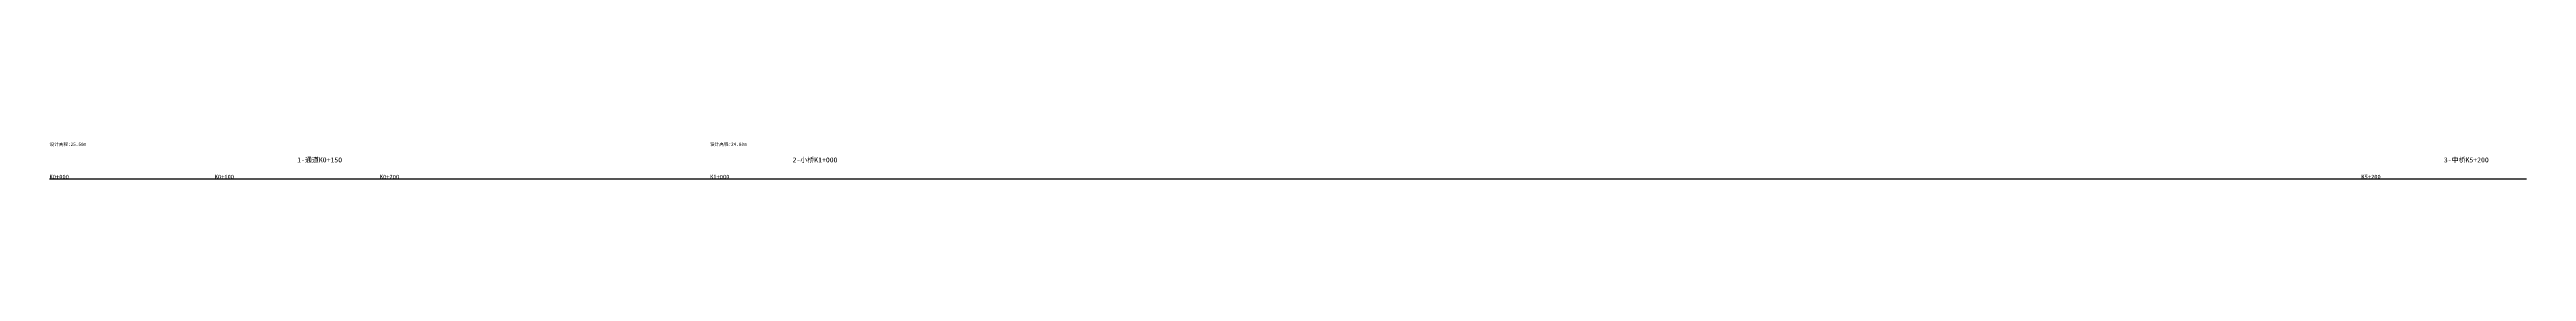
# Model space of a CAD drawing. Header units: metres. Extents: x 100 to 1600, y 200 to 222.
import ezdxf

# ---------------------------------------------------------------- set-up
doc = ezdxf.new("R2010")
doc.units = ezdxf.units.M

msp = doc.modelspace()

# ---------------------------------------------------------------- linework, layer by layer
at = {"layer": 'C-CENTERLINE'}
msp.add_line((100, 200), (1600, 200), dxfattribs=at)

# ---------------------------------------------------------------- texts
at = {"layer": 'A-ELEVATION'}
for s, p in [('设计高程:25.50m', (100, 220)), ('设计高程:24.80m', (500, 220))]:
    msp.add_text(s, height=2, dxfattribs=at).set_placement(p)
at = {"layer": 'A-MILEAGE'}
for s, p in [('K0+000', (100, 200)), ('K0+100', (200, 200)), ('K0+200', (300, 200)), ('K1+000', (500, 200)), ('K5+200', (1500, 200))]:
    msp.add_text(s, height=2.5, dxfattribs=at).set_placement(p)
at = {"layer": 'S-STRUCTURE'}
for s, p in [('1-通道K0+150', (250, 210)), ('2-小桥K1+000', (550, 210)), ('3-中桥K5+200', (1550, 210))]:
    msp.add_text(s, height=3, dxfattribs=at).set_placement(p)

doc.saveas('drawing.dxf')
